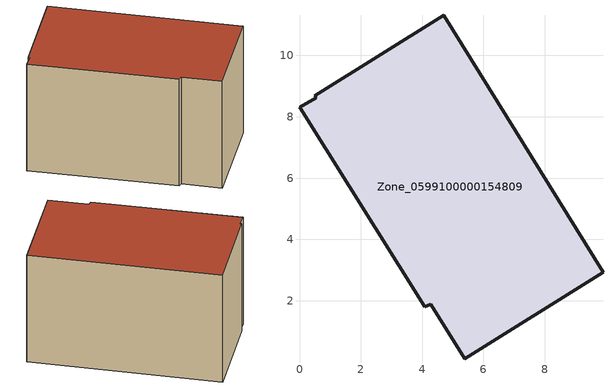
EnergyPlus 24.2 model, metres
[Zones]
Zone_0599100000154809
 floor ground (C_G): 4.29,1.88 4.08,1.8 0,8.31 0.55,8.62 0.49,8.69 4.71,11.31 9.9,2.92 5.39,0.11 z0
 wall outside (C_F): 4.08,1.8 4.29,1.88 5.39,0.11 9.9,2.92 4.71,11.31 0.49,8.69 0.55,8.62 0,8.31 4.08,1.8 z0:6.18
 roof outside (C_R): 4.29,1.88 5.39,0.11 9.9,2.92 4.71,11.31 0.49,8.69 0.55,8.62 0,8.31 4.08,1.8 z6.18
[BUILDING]
Pand.0599100000154809: North Axis=0; Terrain=City; Loads Convergence Tolerance Value=0.04; Temperature Convergence Tolerance Value=0.4; Solar Distribution=FullExterior; Maximum Number of Warmup Days=25; Minimum Number of Warmup Days=1
[Site:Location]
Rotterdam.The.Hague.AP_ZH_NLD Design_Conditions: Latitude=51.96; Longitude=4.45; Time Zone=1; Elevation=-4.5
[SITE:GROUNDTEMPERATURE:BUILDINGSURFACE]
18, 18, 18, 18, 18, 18, 18, 18, 18, 18, 18, 18
[MATERIAL] Thermal Absorptance=0.9; Solar Absorptance=0.7; Visible Absorptance=0.7
Name | Roughness | Thickness | Conductivity | Density | Specific Heat
G.TI.1975-1991 | MediumSmooth | 0.15 | 0.288461 | 540 | 1210
F.TI.1975-1991 | Rough | 0.3 | 0.230769 | 1920 | 840
R.TI.1975-1991 | MediumRough | 0.2 | 0.153846 | 1500 | 1000
[CONSTRUCTION]
C_G: G.TI.1975-1991
C_F: F.TI.1975-1991
C_R: R.TI.1975-1991
[ZONE]
Zone_0599100000154809: Type=1; Multiplier=1; Ceiling Height=Autocalculate; Volume=Autocalculate; Floor Area=autocalculate; Part of Total Floor Area=Yes
[ZONEINFILTRATION:DESIGNFLOWRATE]
Infil_Zone_0599100000154809: Zone or ZoneList or Space or SpaceList=Zone_0599100000154809; Schedule=AlwaysOn; Design Flow Rate Calculation Method=Flow/Area; Flow Rate per Floor Area=0.003; Constant Term Coefficient=1; Temperature Term Coefficient=0; Velocity Term Coefficient=0; Velocity Squared Term Coefficient=0
[HVACTEMPLATE:ZONE:IDEALLOADSAIRSYSTEM]
Zone_0599100000154809: Maximum Heating Supply Air Temperature=50; Minimum Cooling Supply Air Temperature=13; Maximum Heating Supply Air Humidity Ratio=0.0156; Minimum Cooling Supply Air Humidity Ratio=0.0077; Heating Limit=NoLimit; Cooling Limit=NoLimit; Dehumidification Control Type=ConstantSensibleHeatRatio; Cooling Sensible Heat Ratio=0.7; Dehumidification Setpoint=60; Humidification Control Type=None; Humidification Setpoint=30; Outdoor Air Method=None; Outdoor Air Flow Rate per Person=0.00944; Outdoor Air Flow Rate per Zone Floor Area=0; Outdoor Air Flow Rate per Zone=0; Demand Controlled Ventilation Type=None; Outdoor Air Economizer Type=NoEconomizer; Heat Recovery Type=None; Sensible Heat Recovery Effectiveness=0.7; Latent Heat Recovery Effectiveness=0.65
[ZONECONTROL:THERMOSTAT]
ThermostatControl_Zone_0599100000154809: Zone or ZoneList=Zone_0599100000154809; Control Type Schedule=DualSetpointControlType; Control 1=Thermostat_Zone_0599100000154809; Temperature Difference Between Cutout And Setpoint=0
[THERMOSTATSETPOINT:DUALSETPOINT]
Thermostat_Zone_0599100000154809: Heating Setpoint Temperature Schedule=HeatingSetpoint_Zone_0599100000154809; Cooling Setpoint Temperature Schedule=CoolingSetpoint_Zone_0599100000154809
[SCHEDULE:COMPACT]
HeatingSetpoint_Zone_0599100000154809: Through: 12/31, For: AllDays, Until: 24:00, 21
CoolingSetpoint_Zone_0599100000154809: Through: 12/31, For: AllDays, Until: 24:00, 24
DualSetpointControlType: Through: 12/31, For: AllDays, Until: 24:00, 4
AlwaysOn: Through: 12/31, For: AllDays, Until: 24:00, 1
